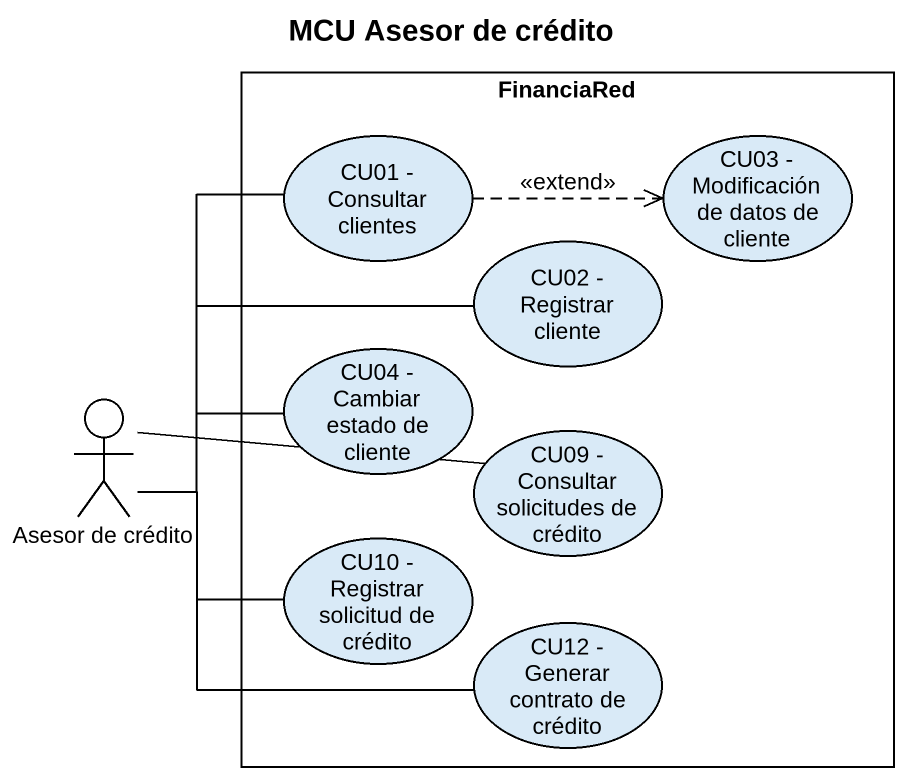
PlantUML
@startuml
title MCU Asesor de crédito
rectangle FinanciaRed {
  usecase "CU01 - Consultar clientes" as CU01_Consultar_clientes
  usecase "CU03 - Modificación de datos de cliente" as CU03_Modificación_de_datos
  usecase "CU02 - Registrar cliente" as CU02_Registrar_cliente
  usecase "CU04 - Cambiar estado de cliente" as CU04_Cambiar_estado_de
  usecase "CU09 - Consultar solicitudes de crédito" as CU09_Consultar_solicitudes
  usecase "CU10 - Registrar solicitud de crédito" as CU10_Registrar_solicitud_de
  usecase "CU12 - Generar contrato de crédito" as CU12_Generar_contrato_de
}
actor "Asesor de crédito" as Asesor_de_crédito
CU01_Consultar_clientes .right.> CU03_Modificación_de_datos : <<extend>>
Asesor_de_crédito -up- CU01_Consultar_clientes
Asesor_de_crédito -right- CU02_Registrar_cliente
Asesor_de_crédito -right- CU04_Cambiar_estado_de
Asesor_de_crédito -right- CU09_Consultar_solicitudes
Asesor_de_crédito -right- CU10_Registrar_solicitud_de
Asesor_de_crédito -right- CU12_Generar_contrato_de
@enduml
